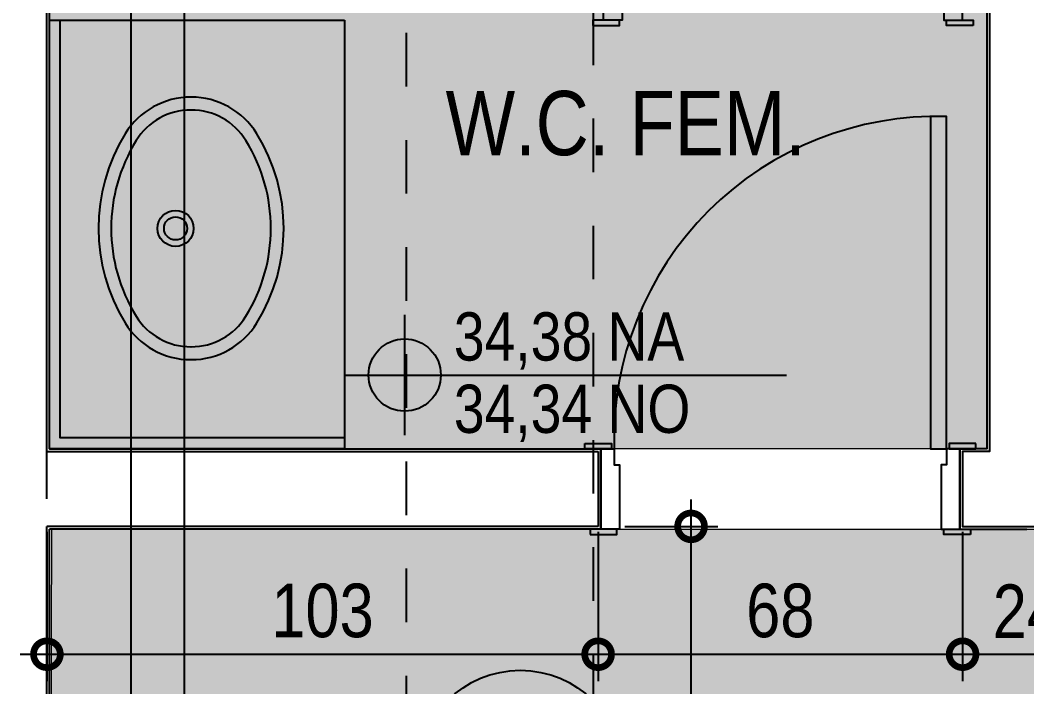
# Model space of a CAD drawing. Header units: metres. Extents: x -41 to 570, y -54 to 184.
# Drawn here: x 4.96 to 6.838, y -6.381 to -5.136 of the extents above; entities that cross this region are included whole.
import ezdxf
from ezdxf.enums import TextEntityAlignment as Align

# ---------------------------------------------------------------- set-up
doc = ezdxf.new("R2010")
doc.units = ezdxf.units.M
for name, pattern in [('DASHEDX2', [1.5, 1, -0.5]), ('PUC$0$DASHEDX2', [1.5, 1, -0.5]), ('PUC$0$HIDDEN2', [0.1875, 0.125, -0.0625])]:
    doc.linetypes.add(name, pattern=pattern)
for name, color, linetype in [('1', 232, 'DASHEDX2'), ('ARQ-DIM', 2, 'Continuous'), ('ARQ-PRJ', 7, 'DASHEDX2'), ('ARQ-SIM', 1, 'Continuous'), ('ARQ-TXT', 2, 'Continuous'), ('PUC$0$ARQ-ALV ACAB', 4, 'Continuous'), ('PUC$0$ARQ-ALV OSSO', 5, 'Continuous'), ('PUC$0$ARQ-CAX @ 1', 1, 'Continuous'), ('PUC$0$ARQ-HID', 7, 'Continuous'), ('PUC$0$ARQ-PRJ', 7, 'PUC$0$DASHEDX2')]:
    doc.layers.add(name, color=color, linetype=linetype)
doc.layers.add('PUC$0$ARQ-FORRO', color=9, linetype='Continuous', lineweight=5)
doc.styles.add('Adesa', font='ARIALN.TTF')
doc.dimstyles.new('ADESA 1-0050', dxfattribs={"dimtxt": 0.1, "dimasz": 0.1, "dimexe": 0.05, "dimexo": 0.05, "dimgap": 0.03, "dimtad": 1, "dimdec": 1, "dimlfac": 100, "dimzin": 12, "dimtxsty": 'Adesa', "dimblk": 'DOTSMALL', "dimcen": 1, "dimdle": 0.05, "dimclrd": 1, "dimclre": 1, "dimclrt": 256, "dimazin": 3, "dimtm": 1e-09, "dimtfac": 1, "dimtdec": 1, "dimtmove": 1, "dimatfit": 0, "dimldrblk": 'DOTSMALL', "dimfxl": 0.8, "dimtvp": 2, "dimtolj": 1, "dimtzin": 0, "dimarcsym": 0})

# ---------------------------------------------------------------- blocks, each defined once
blk = doc.blocks.new('*U3389')
blk.add_lwpolyline([(0.3999999999068677, -0.5499999979510904), (-0.3999999999650755, -0.5499999979510904), (-0.3999999999650754, 1e-16), (0.3999999999650754, -1e-16)], close=True)
at = {"ltscale": 0.005}
for radius in [0.0336274509803754, 0.0216176470588127]:
    blk.add_circle((0.0112500483519397, -0.235098016448319), radius, dxfattribs=at)
at = {"linetype": 'PUC$0$HIDDEN2', "ltscale": 100}
for centre, radius, start, end in [((0.0112500483519397, -0.4272548789158465), 0.3362745098037532, 58.33175672771126, 121.6682432722887), ((-0.0896323039778509, -0.2637097453698516), 0.1441176470587512, 121.6682432722887, 180), ((0.1121324016130529, -0.2637097453698516), 0.1441176470587515, 0, 58.33175672771126), ((-0.0896323039778509, -0.2641333462670445), 0.1441176470587515, 180, 238.3317567277114), ((0.0112500483519398, -0.1005882127210498), 0.3362745098037537, 238.3317567277114, 301.6682432722889)]:
    blk.add_arc(centre, radius, start, end, dxfattribs=at)
at = {"ltscale": 0.005}
for centre, radius, start, end in [((0.0112500483519397, -0.4272548789158465), 0.312254901960628, 58.33175672771126, 121.6682432722887), ((-0.0896323039778509, -0.2637097453698516), 0.1200980392156265, 121.6682432722887, 180)]:
    blk.add_arc(centre, radius, start, end, dxfattribs=at)
at = {"linetype": 'Continuous'}
for centre, radius, start, end in [((0.1121324016130529, -0.2637097453698516), 0.1200980392156262, 0, 58.33175672771126), ((0.1121324016130529, -0.2641333462670445), 0.1200980392156261, 301.6682432722889, 0), ((0.0112500483519398, -0.1005882127210498), 0.3122549019606285, 238.3317567277114, 301.6682432722889)]:
    blk.add_arc(centre, radius, start, end, dxfattribs=at)
for centre, radius, start, end in [((-0.0896323039778509, -0.2641333462670445), 0.1200980392156262, 180, 238.3317567277114), ((0.1121324016130529, -0.2641333462670445), 0.1441176470587514, 301.6682432722889, 0)]:
    blk.add_arc(centre, radius, start, end)
blk = doc.blocks.new('*U3385')
for points in [[(-0.04499999999984539, 0.009999940819202635), (0.004999999999881766, 0.009999940819202635), (0.004999999999881766, -5.918121459558279e-08), (-0.04499999999984539, -5.918121459558279e-08)], [(0.6649999999987084, 0.00999994075062105), (0.6149999999989813, 0.00999994075062105), (0.6149999999989813, -5.924982460214778e-08), (0.6649999999987084, -5.924982460214778e-08)], [(-0.05500000000006366, -0.1599999999634463), (-0.005000000000336513, -0.1599999999634463), (-0.005000000000336513, -0.1499999999630006), (-0.05500000000006366, -0.1499999999630006)], [(0, -0.1499999999630859), (5.51091059616504e-17, -0.7699999999633984), (0.03000000000020014, -0.7699999999633984), (0.03000000000020009, -0.1499999999630859)], [(0.6749999999981309, -0.1599999999637873), (0.6249999999984037, -0.1599999999637873), (0.6249999999984037, -0.1499999999633417), (0.6749999999981309, -0.1499999999633417)]]:
    blk.add_lwpolyline(points, close=True)
for points in [[(-0.03999999999973625, -0.1499999999628585), (-3.410605131648481e-13, -0.1499999999630859), (-3.410605131648481e-13, -0.1199999999628858), (0.009999999999877218, -0.1199999999628858), (0.009999999999877218, -5.922683143921859e-08), (-0.02500000000077307, -5.922660406554314e-08), (-0.02499999999952252, -0.1499999999628585)], [(0.6599999999991677, -0.1499999999630859), (0.6199999999999999, -0.1499999999633133), (0.6199999999999999, -0.1199999999631132), (0.6099999999997816, -0.1199999999631132), (0.6099999999989858, -5.926380808318754e-08), (0.6450000000000908, -5.92635807095121e-08), (0.6449999999995224, -0.1499999999630859)]]:
    blk.add_lwpolyline(points)
at = {"layer": 'PUC$0$ARQ-PRJ'}
blk.add_arc((0.01788461538474561, -0.1678846153482015), 0.6023809391554809, 268.2986453946612, 1.701354605348371, dxfattribs=at)
blk = doc.blocks.new('*U3386')
for points in [[(-0.04500000000023516, -0.04999806067381572), (0.004999999999491994, -0.04999806067381572), (0.004999999999491994, -0.05999806067423295), (-0.04500000000023516, -0.05999806067423295)], [(0.6649999999983186, -0.04999806074239731), (0.6149999999985915, -0.04999806074239731), (0.6149999999985915, -0.05999806074284296), (0.6649999999983186, -0.05999806074284296)], [(-0.05500000000006366, -0.1599999999634463), (-0.005000000000336513, -0.1599999999634463), (-0.005000000000336513, -0.1499999999630006), (-0.05500000000006366, -0.1499999999630006)], [(0, -0.1499999999630859), (5.51091059616504e-17, -0.7699999999633984), (0.03000000000020014, -0.7699999999633984), (0.03000000000020009, -0.1499999999630859)], [(0.6749999999981309, -0.1599999999637873), (0.6249999999984037, -0.1599999999637873), (0.6249999999984037, -0.1499999999633417), (0.6749999999981309, -0.1499999999633417)]]:
    blk.add_lwpolyline(points, close=True)
for points in [[(-0.03999999999973625, -0.1499999999628585), (-3.410605131648481e-13, -0.1499999999630859), (-3.410605131648481e-13, -0.1199999999628858), (0.009999999999877218, -0.1199999999628858), (0.009999999999487447, -0.0599980607198498), (-0.02500000000116284, -0.05999806071962242), (-0.02499999999952252, -0.1499999999628585)], [(0.6599999999991677, -0.1499999999630859), (0.6199999999999999, -0.1499999999633133), (0.6199999999999999, -0.1199999999631132), (0.6099999999997816, -0.1199999999631132), (0.609999999998596, -0.05999806075682644), (0.644999999999701, -0.05999806075659907), (0.6449999999995224, -0.1499999999630859)]]:
    blk.add_lwpolyline(points)
at = {"layer": 'PUC$0$ARQ-PRJ'}
blk.add_arc((0.01788461538474561, -0.1678846153482015), 0.6023809391554809, 268.2986453946612, 1.701354605348371, dxfattribs=at)
blk = doc.blocks.new('PUC$0$forro area comum')
at = {"layer": 'PUC$0$ARQ-FORRO'}
h = blk.add_hatch(color=256, dxfattribs=at)
h.dxf.hatch_style = 1
h.paths.add_polyline_path([(-8.657535110478975, 6.086214867305719), (-8.653364854604582, 8.424875291478408), (-7.173419599405904, 8.424876179560615), (-7.173404592491607, 7.536210234706075), (-5.015035370437771, 7.536210234706116), (-5.019204486904091, 6.08621486730572)])
h = blk.add_hatch(color=256, dxfattribs=at)
h.dxf.hatch_style = 1
h.paths.add_polyline_path([(-6.763414188675704, 5.936214655339559), (-5.014997210000003, 5.936214655133387), (-5.014989475788991, 5.046214655434804), (-5.121621912376978, 5.046211209108988), (-5.121598887686484, 4.104864600000012), (-6.763369798687748, 4.104864600000012)])
for points, elevation in [([(-8.657535110478975, 6.086214867305719), (-8.653364854604582, 8.424875291478408), (-7.173419599405904, 8.424876179560615), (-7.173404592491607, 7.536210234706075), (-5.015035370437771, 7.536210234706116), (-5.019204486904091, 6.08621486730572)], -4.318356323483619e-06), ([(-6.763414188675704, 5.936214655339559), (-5.014997210000003, 5.936214655133387), (-5.014989475788991, 5.046214655434804), (-5.121621912376978, 5.046211209108988), (-5.121598887686484, 4.104864600000012), (-6.763369798687748, 4.104864600000012)], -4.31835632350037e-06)]:
    blk.add_lwpolyline(points, close=True, dxfattribs=dict(at, elevation=elevation))
blk = doc.blocks.new('PUC')
at = {"layer": 'PUC$0$ARQ-ALV ACAB'}
for p, q in [((-6.043369798688706, 5.936214655339567, -4.318356323500418e-06), (-6.043369798688713, 6.086214655339153, -4.318356323500418e-06)), ((-6.043369798688713, 6.086214655339153, -4.318356323500418e-06), (-5.014990980449835, 6.086214655339719, -4.318356323902908e-06)), ((-5.014997210000002, 5.936214655339515, -4.318356323902874e-06), (-6.043369798688706, 5.936214655339567, -4.318356323500418e-06))]:
    blk.add_line(p, q, dxfattribs=at)
for points, elevation in [([(-5.015035370437771, 7.536210234706116), (-5.014990980449835, 6.086214655339719)], -4.318356323919465e-06), ([(-5.014997210000002, 5.936214655339515), (-5.014981384265766, 4.104864600000014), (-6.763369798687748, 4.104864600000009), (-6.763369798687748, 5.936214655339676), (-6.713369798687752, 5.936214655339676), (-6.713369798687745, 6.086214655339262), (-6.838369798691502, 6.08621486730572)], -4.31835632350037e-06)]:
    blk.add_lwpolyline(points, dxfattribs=dict(at, elevation=elevation))
at = {"layer": 'PUC$0$ARQ-ALV OSSO'}
for p, q in [((-6.038369798688707, 5.941214655339567, -4.318356323500418e-06), (-6.038369798688713, 6.081214655339168, -4.318356323500418e-06)), ((-6.038369798688713, 6.081214655339168, -4.318356323500418e-06), (-5.009990980449835, 6.081214655339721, -4.318356323902826e-06)), ((-5.009997210000002, 5.941214655339515, -4.318356323902874e-06), (-6.038369798688707, 5.941214655339567, -4.318356323500418e-06))]:
    blk.add_line(p, q, dxfattribs=at)
for points, elevation in [([(-5.010035370437771, 7.541210234706115), (-5.009990980449835, 6.081214655339721)], -4.318356323902779e-06), ([(-6.768369798687748, 4.099864600000009), (-6.768369798687748, 5.941214655339675), (-6.718369798687752, 5.941214655339676), (-6.718369798687745, 6.081214655339277), (-6.958369798695291, 6.081215079272163)], -4.31835632350037e-06), ([(-5.009997210000002, 5.941214655339515), (-5.009997210000002, 4.099864600000014)], -4.318356323483684e-06)]:
    blk.add_lwpolyline(points, dxfattribs=dict(at, elevation=elevation))
at = {"layer": 'PUC$0$ARQ-HID', "elevation": -1.941868859296702e-06}
for points in [[(-5.56499720794596, 5.936214655341161), (-5.014997210000003, 5.936214655339517), (-5.014997210094339, 5.136214655409666)], [(-5.564997207946019, 5.916214655341162), (-5.034997210002361, 5.916214655339576), (-5.034997210094338, 5.136214655412024)]]:
    blk.add_lwpolyline(points, dxfattribs=at)
at = {"layer": 'PUC$0$ARQ-CAX @ 1'}
for name, p in [('*U3385', (-6.688369798688229, 6.086214655302535, -4.318356323500418e-06)), ('*U3386', (-6.693342814004942, 5.196284250098022, -2.146916084457603e-06))]:
    blk.add_blockref(name, p, dxfattribs=at)
at = {"layer": 'PUC$0$ARQ-FORRO'}
blk.add_blockref('PUC$0$forro area comum', (0, 0), dxfattribs=at)
at = {"layer": 'PUC$0$ARQ-HID', "extrusion": (4.320886314649643e-06, 8.653128486008209e-07, 0.9999999999902907), "rotation": 269.9999999998287}
blk.add_blockref('*U3389', (-5.014997209935726, 5.536214655394707, -2.085090632283582e-05), dxfattribs=at)
blk = doc.blocks.new('TIPO COTA$0$Chamada_planta')
at = {"layer": 'ARQ-SIM'}
blk.add_line((-1.272612162904418, 0), (1.272612162904418, 0), dxfattribs=at)
blk.add_circle((0, 0), 1.272612162904418, dxfattribs=at)
at = {"layer": 'ARQ-SIM', "color": 2, "style": 'Adesa'}
for tag, p in [('NUMERO', (-3e-16, 0.2338932678049491)), ('C.D.', (-3e-16, -0.2718391078913104))]:
    blk.add_attdef(tag, text='', height=0.5, dxfattribs=at).set_placement(p, align=Align.MIDDLE_CENTER)
blk = doc.blocks.new('_DotSmall')
at = {"color": 0, "linetype": 'ByBlock', "const_width": 0.5}
blk.add_lwpolyline([(-0.0625, 0, 1), (0.0625, 0, 1)], format="xyb", close=True, dxfattribs=at)
blk = doc.blocks.new('*D1436')
at = {"layer": 'ARQ-DIM', "color": 1, "lineweight": -2, "transparency": 16777216}
for p, q in [((5.010041599987959, -6.09121023470611), (5.010041599987959, -6.369856785530676)), ((6.038414188676669, -6.091210234705557), (6.038414188676669, -6.369856785530676)), ((4.960041599987959, -6.319856785530677), (6.088414188676669, -6.319856785530677))]:
    blk.add_line(p, q, dxfattribs=at)
at = {"layer": 'Defpoints', "color": 0, "transparency": 16777216}
for p in [(5.010041599987959, -6.04121023470611, -4.318356323902826e-06), (6.038414188676669, -6.041210234705557, -4.318356323500418e-06), (6.038414188676669, -6.319856785530677)]:
    blk.add_point(p, dxfattribs=at)
at = {"layer": 'ARQ-DIM', "color": 1, "lineweight": -2, "transparency": 16777216, "xscale": 0.1, "yscale": 0.1, "zscale": 0.1, "rotation": 180}
blk.add_blockref('_DotSmall', (5.010041599987959, -6.319856785530677), dxfattribs=at)
at = {"layer": 'ARQ-DIM', "color": 1, "lineweight": -2, "transparency": 16777216, "xscale": 0.1, "yscale": 0.1, "zscale": 0.1}
blk.add_blockref('_DotSmall', (6.038414188676669, -6.319856785530677), dxfattribs=at)
at = {"layer": 'ARQ-DIM', "transparency": 16777216, "insert": (5.524227894332315, -6.238799486758507), "char_height": 0.1, "attachment_point": 5, "style": 'Adesa'}
blk.add_mtext('\\A1;103', dxfattribs=at)
blk = doc.blocks.new('*D1629')
at = {"layer": 'ARQ-DIM', "color": 1, "lineweight": -2, "transparency": 16777216}
for p, q in [((6.038414188676669, -6.091210234705557), (6.038414188676669, -6.369856785530676)), ((6.718414188675702, -6.091210234705549), (6.718414188675702, -6.369856785530676)), ((5.98841418867667, -6.319856785530677), (6.768414188675702, -6.319856785530677))]:
    blk.add_line(p, q, dxfattribs=at)
at = {"layer": 'Defpoints', "color": 0, "transparency": 16777216}
for p in [(6.038414188676669, -6.041210234705557, -4.318356323500418e-06), (6.718414188675702, -6.04121023470555, -4.31835632350037e-06), (6.718414188675702, -6.319856785530677)]:
    blk.add_point(p, dxfattribs=at)
at = {"layer": 'ARQ-DIM', "color": 1, "lineweight": -2, "transparency": 16777216, "xscale": 0.1, "yscale": 0.1, "zscale": 0.1, "rotation": 180}
blk.add_blockref('_DotSmall', (6.038414188676669, -6.319856785530677), dxfattribs=at)
at = {"layer": 'ARQ-DIM', "color": 1, "lineweight": -2, "transparency": 16777216, "xscale": 0.1, "yscale": 0.1, "zscale": 0.1}
blk.add_blockref('_DotSmall', (6.718414188675702, -6.319856785530677), dxfattribs=at)
at = {"layer": 'ARQ-DIM', "transparency": 16777216, "insert": (6.378414188676185, -6.238799486758507), "char_height": 0.1, "attachment_point": 5, "style": 'Adesa'}
blk.add_mtext('\\A1;68', dxfattribs=at)
blk = doc.blocks.new('*D1630')
at = {"layer": 'ARQ-DIM', "color": 1, "lineweight": -2, "transparency": 16777216}
for p, q in [((6.718414188675702, -6.091210234705666), (6.718414188675702, -6.369856785530676)), ((6.958414188683247, -6.091210234685771), (6.958414188683247, -6.369856785530676)), ((6.668414188675702, -6.319856785530677), (7.008414188683247, -6.319856785530677))]:
    blk.add_line(p, q, dxfattribs=at)
at = {"layer": 'Defpoints', "color": 0, "transparency": 16777216}
for p in [(6.718414188675702, -6.041210234705666, -4.31835632350037e-06), (6.958414188683247, -6.041210234685772, -8.711810983369608e-06), (6.958414188683247, -6.319856785530677)]:
    blk.add_point(p, dxfattribs=at)
at = {"layer": 'ARQ-DIM', "color": 1, "lineweight": -2, "transparency": 16777216, "xscale": 0.1, "yscale": 0.1, "zscale": 0.1, "rotation": 180}
blk.add_blockref('_DotSmall', (6.718414188675702, -6.319856785530677), dxfattribs=at)
at = {"layer": 'ARQ-DIM', "color": 1, "lineweight": -2, "transparency": 16777216, "xscale": 0.1, "yscale": 0.1, "zscale": 0.1}
blk.add_blockref('_DotSmall', (6.958414188683247, -6.319856785530677), dxfattribs=at)
at = {"layer": 'ARQ-DIM', "transparency": 16777216, "insert": (6.838414188679474, -6.239652147058644), "char_height": 0.1, "attachment_point": 5, "style": 'Adesa'}
blk.add_mtext('\\A1;24', dxfattribs=at)
blk = doc.blocks.new('*D1648')
at = {"layer": 'ARQ-DIM', "color": 1, "lineweight": -2, "transparency": 16777216}
for p, q in [((6.211842678204237, -7.591210208838445), (6.211842678204237, -6.031214655339173)), ((6.088369798688715, -6.081214655339172), (6.261842678204236, -6.081214655339172)), ((6.215123638957063, -7.541210208838445), (6.261842678204236, -7.541210208838445))]:
    blk.add_line(p, q, dxfattribs=at)
at = {"layer": 'Defpoints', "color": 0, "transparency": 16777216}
for p in [(6.038369798688715, -6.081214655339172, -4.318356323500418e-06), (6.211842678204237, -6.081214655339172), (6.165123638957063, -7.541210208838445, -4.318356323483731e-06)]:
    blk.add_point(p, dxfattribs=at)
at = {"layer": 'ARQ-DIM', "color": 1, "lineweight": -2, "transparency": 16777216, "xscale": 0.1, "yscale": 0.1, "zscale": 0.1}
for p, rotation in [((6.211842678204237, -6.081214655339172), 90), ((6.211842678204237, -7.541210208838445), 270)]:
    blk.add_blockref('_DotSmall', p, dxfattribs=dict(at, rotation=rotation))
at = {"layer": 'ARQ-DIM', "transparency": 16777216, "insert": (6.130785379432064, -6.811212432088809), "char_height": 0.1, "attachment_point": 5, "rotation": 90, "style": 'Adesa'}
blk.add_mtext('\\A1;146', dxfattribs=at)
blk = doc.blocks.new('NipAcOs')
at = {"layer": 'ARQ-SIM'}
h = blk.add_hatch(color=256, dxfattribs=at)
h.dxf.hatch_style = 1
h.paths.add_polyline_path([(0, 0.1499999999999773, 0.4142135623730951), (-0.1499999999999773, 0), (0, 0)])
h.paths.add_polyline_path([(0.1499999999999773, 0), (0, 0), (0, -0.1499999999999773, 0.4142135623730951)])
for p, q in [((0, -0.25), (0, 0.25)), ((-0.25, 0), (0.1499999999999773, 0)), ((0.1499999999999773, 0), (1.583441196697537, 0))]:
    blk.add_line(p, q, dxfattribs=at)
blk.add_circle((0, 0), 0.15, dxfattribs=at)
at = {"style": 'Adesa'}
for p in [(0.2040091630106531, 0.0600000000000023), (0.2040091630106531, -0.2400000000000091)]:
    blk.add_attdef('000,00', p, '', height=0.2, dxfattribs=at)
blk = doc.blocks.new('A$C1e78c560')
at = {"layer": 'ARQ-PRJ', "ltscale": 50}
for p, q in [((-3.4914041694974, -0.9908988005636274, 2.159178245672773e-06), (-3.491402258536255, 3.831592081176495, 4.318356323483619e-06)), ((-3.391404169497036, -0.9908987386352237, 2.159178245672773e-06), (-3.391403943207479, 3.831592081176041, 4.318356323483619e-06))]:
    blk.add_line(p, q, dxfattribs=at)
blk = doc.blocks.new('est-lo-08-6sa-r00')
at = {"layer": '1'}
for p, q in [((857.6808430000006, -489.4115779999997), (739.8198600000004, -207.0184979999997)), ((707.5201809999999, -220.4992539999998), (832.0919450000005, -518.9712579999998))]:
    blk.add_line(p, q, dxfattribs=at)
blk.add_lwpolyline([(787.0400380000005, -584.992428), (651.8425590000002, -261.061401)], dxfattribs=at)

msp = doc.modelspace()

# ---------------------------------------------------------------- block references
at = {"rotation": 180}
msp.add_blockref('PUC', (0, 0), dxfattribs=at)
at = {"linetype": 'Continuous', "xscale": 0.01, "yscale": 0.01, "zscale": 0.01, "rotation": 337.346050855639}
msp.add_blockref('est-lo-08-6sa-r00', (0, 0), dxfattribs=at)
at = {"layer": 'ARQ-DIM'}
msp.add_blockref('A$C1e78c560', (8.65836696321063, -8.409894302609342, -4.318356323483619e-06), dxfattribs=at)
at = {"layer": 'ARQ-SIM'}
ref = msp.add_blockref('NipAcOs', (5.677496833734434, -5.798666958032821, -1.941868859296702e-06), dxfattribs=dict(at, xscale=0.45, yscale=0.45, zscale=0.45))
ref.add_attrib('000,00', '34,34 NO', (5.769300957089794, -5.906666958032825, -1.941868859296702e-06), dxfattribs={"layer": '0', "color": 2, "height": 0.09, "style": 'Adesa'})
ref.add_attrib('000,00', '34,38 NA', (5.769300957089794, -5.771666958032834, -1.941868859296702e-06), dxfattribs={"layer": '0', "color": 2, "height": 0.09, "style": 'Adesa'})
ref = msp.add_blockref('TIPO COTA$0$Chamada_planta', (5.893288909222912, -6.540708529511276, -4.31835632350037e-06), dxfattribs=dict(at, xscale=0.15, yscale=0.15, zscale=0.15))
ref.add_attrib('NUMERO', 'PIM-RU', dxfattribs={"color": 2, "height": 0.08, "style": 'Adesa'}).set_placement((5.893288909222912, -6.484393590304817, -4.31835632350037e-06), align=Align.MIDDLE_CENTER)
ref.add_attrib('C.D.', '03', dxfattribs={"color": 2, "height": 0.08, "style": 'Adesa'}).set_placement((5.894107463111419, -6.606803526349891, -4.31835632350037e-06), align=Align.MIDDLE_CENTER)

# ---------------------------------------------------------------- texts
at = {"layer": 'ARQ-TXT', "style": 'Adesa'}
msp.add_text('W.C. FEM.', height=0.12, dxfattribs=at).set_placement((6.089869446729267, -5.328353465213865, -4.318356323502826e-06), align=Align.MIDDLE)

# ---------------------------------------------------------------- dimensions: what is measured, and where the dimension line sits
at = {"layer": 'ARQ-DIM'}
dim = msp.add_linear_dim(base=(6.038414188676669, -6.319856785530677), p1=(5.010041599987959, -6.04121023470611, -4.318356323902826e-06), p2=(6.038414188676669, -6.041210234705557, -4.318356323500418e-06), dimstyle='ADESA 1-0050', override={"dimdec": 0}, dxfattribs=at)
dim.commit()
dim.dimension.update_dxf_attribs({"geometry": '*D1436', "text_midpoint": (5.524227894332315, -6.238799486758507)})
for base, p1, p2, picture, middle in [((6.718414188675702, -6.319856785530677), (6.038414188676669, -6.041210234705557, -4.318356323500418e-06), (6.718414188675702, -6.04121023470555, -4.31835632350037e-06), '*D1629', (6.378414188676185, -6.238799486758507)), ((6.958414188683247, -6.319856785530677), (6.718414188675702, -6.041210234705666, -4.31835632350037e-06), (6.958414188683247, -6.041210234685772, -8.711810983369608e-06), '*D1630', (6.838414188679474, -6.239652147058644))]:
    dim = msp.add_linear_dim(base=base, p1=p1, p2=p2, dimstyle='ADESA 1-0050', dxfattribs=at)
    dim.commit()
    dim.dimension.update_dxf_attribs({"geometry": picture, "text_midpoint": middle})
dim = msp.add_linear_dim(base=(6.211842678204237, -6.081214655339172), p1=(6.165123638957059, -7.541210208838441, -4.318356323483731e-06), p2=(6.038369798688712, -6.081214655339169, -4.318356323500418e-06), angle=89.99999999999999, dimstyle='ADESA 1-0050', dxfattribs=at)
dim.commit()
dim.dimension.update_dxf_attribs({"geometry": '*D1648', "text_midpoint": (6.130785379432064, -6.811212432088809)})

doc.saveas('drawing.dxf')
